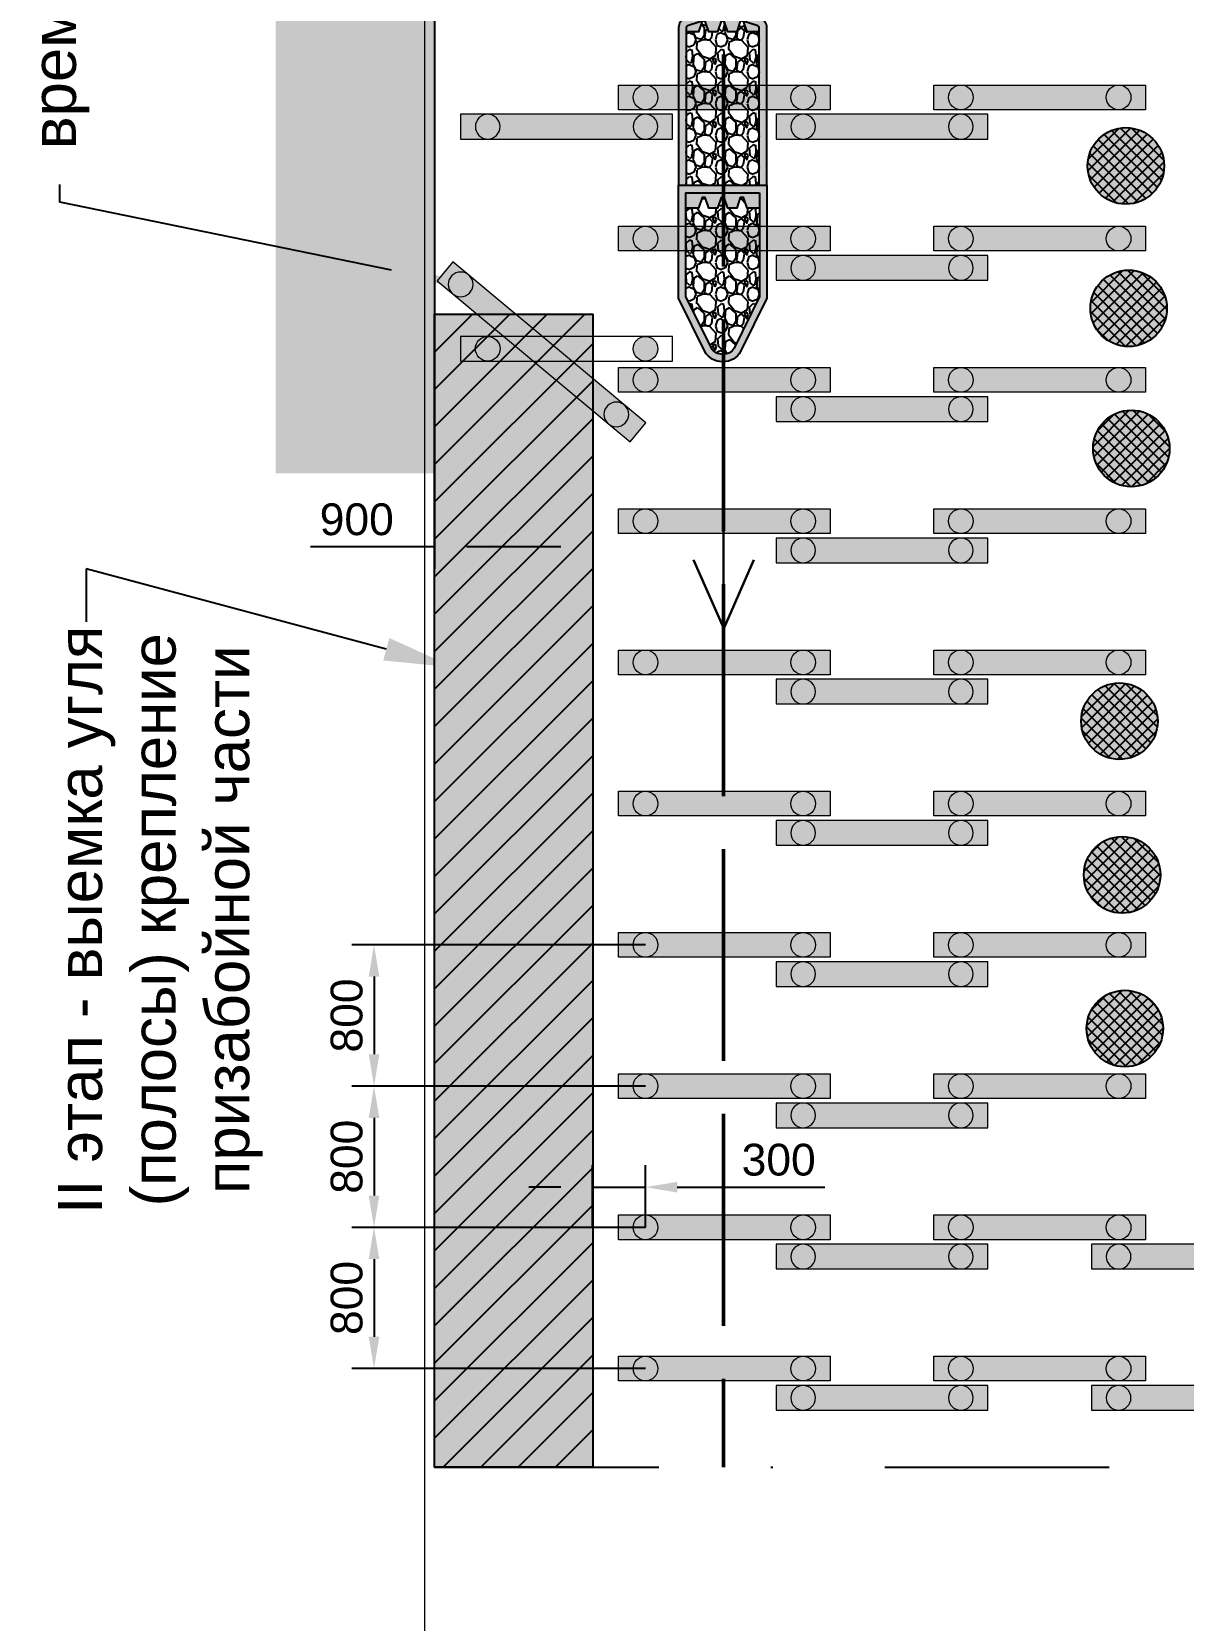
# Model space of a CAD drawing. Header units: inches. Extents: x 523 to 1492, y 69 to 539.
# Drawn here: x 1172.3 to 1237.6, y 175.1 to 265.1 of the extents above; entities that cross this region are included whole.
import ezdxf
from ezdxf import colors
from ezdxf.entities.mleader import LeaderData, LeaderLine
from ezdxf.math import Vec2, Vec3

# ---------------------------------------------------------------- set-up
doc = ezdxf.new("R2010")
doc.units = ezdxf.units.IN
doc.header["$MEASUREMENT"] = 0
doc.linetypes.add('ACAD_ISO02W100', pattern=[15, 12, -3])
doc.linetypes.add('DASHDOT', pattern=[25.4, 12.7, -6.35, 0, -6.35])
doc.styles.get("Standard").update_dxf_attribs({"font": 'arial.ttf'})
doc.dimstyles.new('ISO-25', dxfattribs={"dimtxt": 2.5, "dimasz": 2.5, "dimexe": 1.25, "dimexo": 0, "dimtad": 1, "dimdec": 0, "dimtxsty": 'Standard', "dimcen": 2.5, "dimadec": 0, "dimazin": 0, "dimtfac": 1, "dimtdec": 0, "dimtmove": 0, "dimatfit": 3, "dimfxl": 0, "dimarcsym": 0})
pattern_1 = [(228.0128, (129.6, 180), (-1439.99968, -1620.00024), [24.2165, -2397.436]), (184.9697, (113.4, 162), (2160.000189, 179.998435), [41.5562, -4114.0665]), (132.5104, (72, 158.4), (1799.99833, -1980.00156), [29.302, -2900.8858]), (267.2737, (1.8, 113.4), (179.999283, 3600.000053), [37.843, -3746.4404]), (292.8337, (0, 75.6), (-900.001783, 2159.999354), [37.108, -3673.687]), (357.2737, (14.4, 41.4), (-3600.000053, 179.999283), [37.843, -3746.4404]), (37.6942, (52.2, 39.6), (-2340.001322, -1799.998273), [50.0452, -4954.4728]), (72.2553, (91.8, 70.2), (1260.001937, 3959.999322), [47.248, -4677.5378]), (121.4296, (106.2, 115.2), (-1440.001482, 2339.999107), [37.971, -3759.133]), (175.2364, (86.4, 147.6), (1980.00017, -179.998476), [43.3498, -2124.1373]), (222.3974, (43.2, 151.2), (-2160.001323, -1979.998575), [56.0606, -5550.0075]), (138.8141, (180, 111.6), (-1260.00053, 1079.999516), [19.134, -1894.292]), (171.4692, (165.6, 124.2), (2339.999691, -360.001424), [36.4027, -3603.872]), (225, (129.6, 129.6), (-2e-14, -180), [25.456, -229.1026]), (203.1986, (117, 151.2), (899.99995, 360.00024), [13.7084, -1357.1307]), (291.8014, (104.4, 145.8), (-179.99998, 540.00005), [19.3865, -949.943]), (30.9638, (111.6, 127.8), (539.99964, 360.00045), [31.487, -1018.084]), (161.5651, (138.6, 144), (360.0001, -179.9997), [22.7684, -546.4417]), (16.3895, (0, 145.8), (1800.000396, 539.998688), [31.896, -3157.712]), (70.3462, (30.6, 154.8), (-719.999145, -1980.000384), [26.759, -2649.1334]), (293.1986, (138.6, 180), (-360.00024, 899.99995), [27.4167, -1343.4224]), (343.6105, (149.4, 154.8), (-1800.000396, 539.998688), [31.896, -3157.712]), (339.444, (0, 34.2), (-900.00033, 359.99928), [30.7584, -1507.1623]), (294.7751, (28.8, 23.4), (-899.998594, 1980.000616), [25.772, -2551.4357]), (66.8014, (140.4, 0), (360.00024, 899.99995), [27.4167, -1343.4224]), (17.354, (151.2, 25.2), (-2340.000363, -719.99901), [30.1736, -2987.1763]), (69.444, (52.2, 0), (-359.99928, -900.00033), [15.379, -1522.5415]), (101.3099, (129.6, 0), (-179.99957, 720.00014), [9.178, -908.645]), (165.9638, (127.8, 9), (540.0001, -179.99965), [37.108, -705.051]), (186.009, (91.8, 18), (1799.999955, 179.999877), [34.389, -3404.506]), (303.6901, (111.6, 111.6), (-180.00024, 359.9999), [25.96, -623.039]), (353.1572, (126, 90), (3059.999886, -360.00144), [45.323, -4486.9613]), (60.9454, (171, 84.6), (-720.000005, -1260.00007), [18.532, -1834.6813]), (90, (180, 100.8), (-180, 180), [10.8, -169.2]), (120.2564, (88.2, 23.4), (719.99908, -1260.000442), [25.0063, -2475.6336]), (48.0128, (75.6, 45), (1439.99968, 1620.00024), [48.433, -2373.2194]), (0, (108, 81), (180, 180), [46.8, -133.2]), (325.3048, (154.8, 81), (-1799.998967, 1260.00155), [28.4605, -2817.5893]), (254.0546, (178.2, 64.8), (-179.99998, -720.00002), [26.2084, -1284.2114]), (207.646, (171, 39.6), (-3419.999245, -1800.001388), [42.6717, -4224.5053]), (175.4261, (133.2, 19.8), (-2340.0001, 179.999064), [45.1438, -4469.2333])]

# ---------------------------------------------------------------- blocks, each defined once
blk = doc.blocks.new('S - 140')
at = {"linetype": 'ByBlock', "lineweight": 15}
h = blk.add_hatch(color=7, dxfattribs=at)
edge = h.paths.add_edge_path()
edge.add_arc((1417, -1396.7), 70, 0, 360)
at = {"color": 7, "linetype": 'ByBlock', "lineweight": 15}
blk.add_circle((1417, -1396.7), 70, dxfattribs=at)
blk = doc.blocks.new('2 стойки под брус')
at = {"linetype": 'ByBlock', "lineweight": 15}
blk.add_hatch(color=254, dxfattribs=at).paths.add_polyline_path([(1908.082, -1350.965), (1908.082, -1349.565), (1920.082, -1349.565), (1920.082, -1350.965)])
at = {"color": 7, "linetype": 'ByBlock', "lineweight": 15}
blk.add_lwpolyline([(1908.082, -1350.965), (1908.082, -1349.565), (1920.082, -1349.565), (1920.082, -1350.965), (1908.082, -1350.965)], dxfattribs=at)
at = {"color": 7, "linetype": 'ByBlock', "lineweight": 15, "xscale": 0.009999999999990905, "yscale": 0.009999999999990905, "zscale": 0.009999999999990905}
for p in [(1895.447, -1336.298), (1904.379, -1336.298)]:
    blk.add_blockref('S - 140', p, dxfattribs=at)
blk = doc.blocks.new('*D155')
at = {"color": 0, "linetype": 'ByBlock', "lineweight": -2}
for p, q in [((1207.103, 213.357), (1190.482, 213.357)), ((1191.732, 211.557), (1191.732, 207.157)), ((1207.103, 205.357), (1190.482, 205.357))]:
    blk.add_line(p, q, dxfattribs=at)
at = {"color": 0, "linetype": 'ByBlock'}
for points in [[(1191.432, 211.557), (1192.032, 211.557), (1191.732, 213.357)], [(1191.432, 207.157), (1192.032, 207.157), (1191.732, 205.357)]]:
    blk.add_solid(points, dxfattribs=at)
at = {"layer": 'Defpoints', "color": 0, "linetype": 'ByBlock'}
for p in [(1207.103, 213.357), (1191.732, 205.357), (1207.103, 205.357)]:
    blk.add_point(p, dxfattribs=at)
at = {"color": 0, "linetype": 'ByBlock', "lineweight": 15, "insert": (1190.188, 209.357), "char_height": 1.8, "attachment_point": 5, "rotation": 90}
blk.add_mtext('800', dxfattribs=at)
blk = doc.blocks.new('*D156')
at = {"color": 0, "linetype": 'ByBlock', "lineweight": -2}
for p, q in [((1207.103, 205.357), (1190.482, 205.357)), ((1191.732, 203.557), (1191.732, 199.157)), ((1207.103, 197.357), (1190.482, 197.357))]:
    blk.add_line(p, q, dxfattribs=at)
at = {"color": 0, "linetype": 'ByBlock'}
for points in [[(1191.432, 203.557), (1192.032, 203.557), (1191.732, 205.357)], [(1191.432, 199.157), (1192.032, 199.157), (1191.732, 197.357)]]:
    blk.add_solid(points, dxfattribs=at)
at = {"layer": 'Defpoints', "color": 0, "linetype": 'ByBlock'}
for p in [(1207.103, 205.357), (1191.732, 197.357), (1207.103, 197.357)]:
    blk.add_point(p, dxfattribs=at)
at = {"color": 0, "linetype": 'ByBlock', "lineweight": 15, "insert": (1190.188, 201.357), "char_height": 1.8, "attachment_point": 5, "rotation": 90}
blk.add_mtext('800', dxfattribs=at)
blk = doc.blocks.new('*D157')
at = {"color": 0, "linetype": 'ByBlock', "lineweight": -2}
for p, q in [((1207.103, 197.357), (1190.482, 197.357)), ((1191.732, 195.557), (1191.732, 191.157)), ((1207.103, 189.357), (1190.482, 189.357))]:
    blk.add_line(p, q, dxfattribs=at)
at = {"color": 0, "linetype": 'ByBlock'}
for points in [[(1191.432, 195.557), (1192.032, 195.557), (1191.732, 197.357)], [(1191.432, 191.157), (1192.032, 191.157), (1191.732, 189.357)]]:
    blk.add_solid(points, dxfattribs=at)
at = {"layer": 'Defpoints', "color": 0, "linetype": 'ByBlock'}
for p in [(1207.103, 197.357), (1191.732, 189.357), (1207.103, 189.357)]:
    blk.add_point(p, dxfattribs=at)
at = {"color": 0, "linetype": 'ByBlock', "lineweight": 15, "insert": (1190.188, 193.357), "char_height": 1.8, "attachment_point": 5, "rotation": 90}
blk.add_mtext('800', dxfattribs=at)
blk = doc.blocks.new('*D158')
at = {"color": 0, "linetype": 'ByBlock', "lineweight": -2}
for p, q in [((1204.103, 197.357), (1204.103, 200.883)), ((1207.103, 197.357), (1207.103, 200.883)), ((1202.303, 199.633), (1200.503, 199.633)), ((1204.103, 199.633), (1207.103, 199.633)), ((1208.903, 199.633), (1217.26, 199.633))]:
    blk.add_line(p, q, dxfattribs=at)
at = {"color": 0, "linetype": 'ByBlock'}
for points in [[(1202.303, 199.933), (1202.303, 199.333), (1204.103, 199.633)], [(1208.903, 199.933), (1208.903, 199.333), (1207.103, 199.633)]]:
    blk.add_solid(points, dxfattribs=at)
at = {"layer": 'Defpoints', "color": 0, "linetype": 'ByBlock'}
for p in [(1204.103, 199.633), (1204.103, 197.357), (1207.103, 197.357)]:
    blk.add_point(p, dxfattribs=at)
at = {"color": 0, "linetype": 'ByBlock', "lineweight": 15, "insert": (1214.65, 201.178), "char_height": 1.8, "attachment_point": 5}
blk.add_mtext('300', dxfattribs=at)
blk = doc.blocks.new('*D223')
at = {"color": 0, "linetype": 'ByBlock', "lineweight": -2}
for p, q in [((1195.164, 249.07), (1195.164, 234.656)), ((1204.116, 249.07), (1204.116, 234.656)), ((1195.164, 235.906), (1188.143, 235.906)), ((1202.316, 235.906), (1196.964, 235.906))]:
    blk.add_line(p, q, dxfattribs=at)
at = {"color": 0, "linetype": 'ByBlock'}
for points in [[(1196.964, 236.206), (1196.964, 235.606), (1195.164, 235.906)], [(1202.316, 236.206), (1202.316, 235.606), (1204.116, 235.906)]]:
    blk.add_solid(points, dxfattribs=at)
at = {"layer": 'Defpoints', "color": 0, "linetype": 'ByBlock'}
for p in [(1195.164, 249.07), (1204.116, 249.07), (1204.116, 235.906)]:
    blk.add_point(p, dxfattribs=at)
at = {"color": 0, "linetype": 'ByBlock', "lineweight": 15, "insert": (1190.754, 237.45), "char_height": 1.8, "attachment_point": 5}
blk.add_mtext('900', dxfattribs=at)
blk = doc.blocks.new('Скрепер 2')
h = blk.add_hatch(color=253)
edge = h.paths.add_edge_path(flags=17)
edge.add_line((1017.2, -3729.9), (123.9, -3729.9))
edge.add_arc((123.9, -3740.8), 10.9, 90, 162.05825)
edge.add_line((113.5, -3737.5), (72.1, -3865.4))
edge.add_arc((290.5, -3936.2), 229.6, 162.05825, 197.94175)
edge.add_line((72.1, -4006.9), (113.5, -4134.9))
edge.add_arc((123.9, -4131.5), 10.9, 197.94175, 270)
edge.add_line((123.9, -4142.4), (1017.2, -4142.4))
edge.add_line((1017.2, -4142.4), (1017.2, -3729.9))
edge = h.paths.add_edge_path()
edge.add_line((1017.2, -3686.2), (123.9, -3686.2))
edge.add_arc((123.9, -3740.8), 54.7, 90, 162.05825)
edge.add_line((71.9, -3724), (30.4, -3852))
edge.add_arc((290.5, -3936.2), 273.3, 162.05825, 197.94175)
edge.add_line((30.4, -4020.4), (71.9, -4148.3))
edge.add_arc((123.9, -4131.5), 54.7, 197.94175, 270)
edge.add_line((123.9, -4186.2), (1017.2, -4186.2))
edge.add_line((1017.2, -4186.2), (1017.2, -3686.2))
h = blk.add_hatch(color=253)
h.paths.add_polyline_path([(1656.3, -3686.2), (1017.2, -3686.2), (1017.2, -4186.2), (1656.3, -4186.2), (1959.2, -4037.7, 0.269525), (2017.2, -3937.9), (2017.2, -3934.4, 0.269525), (1959.2, -3834.6)])
h.paths.add_polyline_path([(1646.6, -3728.2), (1939.4, -3871.7, -0.265281), (1975.2, -3934.4), (1975.2, -3937.9, -0.265281), (1939.4, -4000.6), (1646.6, -4144.2), (1059.2, -4144.2), (1059.2, -3728.2)], flags=16)
for points in [[(88.5, -3836.5), (88.5, -3818.9), (148.7, -3798.3), (148.7, -3729.9), (123.9, -3729.9, 0.325201), (113.5, -3737.5), (72.1, -3865.4, 0.157863), (72.1, -4006.9), (113.5, -4134.9, 0.325201), (123.9, -4142.4), (148.7, -4142.4), (148.7, -4074), (88.5, -4053.4), (88.5, -4035.8), (148.7, -4015.2), (148.7, -3965.6), (88.5, -3945), (88.5, -3927.3), (148.7, -3906.8), (148.7, -3857.1)], [(1059.2, -4144.2), (1146.9, -4144.2), (1146.9, -4074), (1086.7, -4053.4), (1086.7, -4035.8), (1146.9, -4015.2), (1146.9, -3965.6), (1086.7, -3945), (1086.7, -3927.3), (1146.9, -3906.8), (1146.9, -3857.1), (1086.7, -3836.5), (1086.7, -3818.9), (1146.9, -3798.3), (1146.9, -3728.2), (1059.2, -3728.2)]]:
    blk.add_hatch(color=253).paths.add_polyline_path(points)
h = blk.add_hatch()
h.set_pattern_fill('GRAVEL', color=256, scale=180, style=0)
h.set_pattern_definition(pattern_1)
h.paths.add_polyline_path([(1017.2, -4142.4), (1017.2, -3729.9), (148.7, -3729.9), (148.7, -3798.3), (88.5, -3818.9), (88.5, -3836.5), (148.7, -3857.1), (148.7, -3906.8), (88.5, -3927.3), (88.5, -3945), (148.7, -3965.6), (148.7, -4015.2), (88.5, -4035.8), (88.5, -4053.4), (148.7, -4074), (148.7, -4142.4)])
h = blk.add_hatch()
h.set_pattern_fill('GRAVEL', color=256, scale=180, style=0)
h.set_pattern_definition(pattern_1)
h.paths.add_polyline_path([(1646.6, -4144.2), (1939.4, -4000.6, 0.265281), (1975.2, -3937.9), (1975.2, -3934.4, 0.265281), (1939.4, -3871.7), (1646.6, -3728.2), (1146.9, -3728.2), (1146.9, -3798.3), (1086.7, -3818.9), (1086.7, -3836.5), (1146.9, -3857.1), (1146.9, -3906.8), (1086.7, -3927.3), (1086.7, -3945), (1146.9, -3965.6), (1146.9, -4015.2), (1086.7, -4035.8), (1086.7, -4053.4), (1146.9, -4074), (1146.9, -4144.2)])
for points in [[(1017.2, -3686.2), (123.9, -3686.2, 0.325201), (71.9, -3724), (30.4, -3852, 0.157863), (30.4, -4020.4), (71.9, -4148.3, 0.325201), (123.9, -4186.2), (1017.2, -4186.2), (1017.2, -3686.2)], [(1017.2, -3686.2), (1656.3, -3686.2), (1959.2, -3834.6, -0.269525), (2017.2, -3934.4), (2017.2, -3937.9, -0.269525), (1959.2, -4037.7), (1656.3, -4186.2), (1017.2, -4186.2), (1017.2, -3686.2)]]:
    blk.add_lwpolyline(points, format="xyb")
for points in [[(1017.2, -3729.9), (123.9, -3729.9, 0.325201), (113.5, -3737.5), (72.1, -3865.4, 0.157863), (72.1, -4006.9), (113.5, -4134.9, 0.325201), (123.9, -4142.4), (1017.2, -4142.4)], [(1059.2, -3728.2), (1646.6, -3728.2), (1939.4, -3871.7, -0.265281), (1975.2, -3934.4), (1975.2, -3937.9, -0.265281), (1939.4, -4000.6), (1646.6, -4144.2), (1059.2, -4144.2)]]:
    blk.add_lwpolyline(points, format="xyb", close=True)
for points in [[(148.7, -3727.8), (148.7, -3798.3), (88.5, -3818.9), (88.5, -3836.5), (148.7, -3857.1), (148.7, -3906.8), (88.5, -3927.3), (88.5, -3945), (148.7, -3965.6), (148.7, -4015.2), (88.5, -4035.8), (88.5, -4053.4), (148.7, -4074), (148.7, -4144.6)], [(1146.9, -3727.8), (1146.9, -3798.3), (1086.7, -3818.9), (1086.7, -3836.5), (1146.9, -3857.1), (1146.9, -3906.8), (1086.7, -3927.3), (1086.7, -3945), (1146.9, -3965.6), (1146.9, -4015.2), (1086.7, -4035.8), (1086.7, -4053.4), (1146.9, -4074), (1146.9, -4144.6)]]:
    blk.add_lwpolyline(points)
blk = doc.blocks.new('ОКУ')
h = blk.add_hatch(color=254)
edge = h.paths.add_edge_path()
edge.add_arc((246.5, -1391.8), 216.7, 0, 360)
h = blk.add_hatch()
h.set_pattern_fill('ANSI37', color=256, scale=360, style=0)
edge = h.paths.add_edge_path()
edge.add_arc((246.5, -1391.8), 216.7, 0, 360)
blk.add_circle((246.5, -1391.8), 216.7)

msp = doc.modelspace()

# ---------------------------------------------------------------- hatches: boundary and pattern name
at = {"linetype": 'ByBlock', "lineweight": 15}
msp.add_hatch(color=254, dxfattribs=at).paths.add_polyline_path([(1196.204, 252.041), (1195.307, 250.966), (1206.23, 241.853), (1207.127, 242.928)])
h = msp.add_hatch()
h.set_pattern_fill('ANSI31', color=1, scale=12, style=0)
h.paths.add_polyline_path([(1195.164, 249.07), (1204.116, 249.07), (1204.116, 183.783), (1195.164, 183.783)])

# ---------------------------------------------------------------- linework, layer by layer
at = {"color": 252, "linetype": 'ByBlock', "lineweight": 15}
msp.add_line((1194.606, 69.4), (1194.606, 538.961), dxfattribs=at)
at = {"color": 7, "linetype": 'DASHDOT'}
msp.add_line((1195.164, 183.783), (1277.144, 183.783), dxfattribs=at)
at = {"color": 253, "linetype": 'ByBlock', "lineweight": 15, "const_width": 9}
msp.add_lwpolyline([(1199.616, 323.781), (1199.616, 308.505), (1181.732, 307.077), (1181.732, 278.417), (1190.664, 278.417), (1190.664, 244.57), (1199.616, 244.57), (1199.616, 183.783)], dxfattribs=at)
msp.add_lwpolyline([(1204.116, 323.781), (1204.116, 304.35), (1186.232, 302.922), (1186.232, 282.917), (1195.164, 282.917), (1195.164, 249.07), (1204.116, 249.07), (1204.116, 183.783)])
at = {"linetype": 'ACAD_ISO02W100', "lineweight": 50}
msp.add_lwpolyline([(1211.519, 323.781), (1211.519, 183.783)], dxfattribs=at)
at = {"color": 7, "linetype": 'ByBlock', "lineweight": 15}
msp.add_lwpolyline([(1196.204, 252.041), (1195.307, 250.966), (1206.23, 241.853), (1207.127, 242.928), (1196.204, 252.041)], dxfattribs=at)
at = {"color": 1}
msp.add_lwpolyline([(1195.164, 249.07), (1204.116, 249.07), (1204.116, 183.783), (1195.164, 183.783)], close=True, dxfattribs=at)
at = {"color": 7, "linetype": 'ACAD_ISO02W100', "lineweight": 15}
for points in [[(1204.116, 247.82), (1196.637, 247.82), (1196.637, 246.42), (1204.116, 246.42)], [(1204.116, 246.42), (1208.637, 246.42), (1208.637, 247.82), (1204.116, 247.82)]]:
    msp.add_lwpolyline(points, dxfattribs=at)
at = {"color": 92, "lineweight": 30}
for points in [[(1211.534, 246.38), (1211.519, 231.318)], [(1209.825, 235.166), (1211.534, 231.283), (1213.242, 235.166)]]:
    msp.add_lwpolyline(points, dxfattribs=at)

# ---------------------------------------------------------------- block references
at = {"xscale": 0.009999999999990905, "yscale": 0.009999999999990905, "zscale": 0.009999999999990905, "rotation": 270}
msp.add_blockref('Скрепер 2', (1250.842, 266.551), dxfattribs=at)
at = {"color": 7, "linetype": 'ByBlock', "lineweight": 15}
for p in [(-702.513, 1611.622), (-684.65, 1611.622), (-702.513, 1603.622), (-684.65, 1603.622), (-702.513, 1595.622), (-684.65, 1595.622), (-702.513, 1587.622), (-684.65, 1587.622), (-702.513, 1579.622), (-684.65, 1579.622), (-702.513, 1571.622), (-684.65, 1571.622), (-702.513, 1563.622), (-684.65, 1563.622), (-702.513, 1555.622), (-684.65, 1555.622), (-702.513, 1547.622), (-684.65, 1547.622), (-702.513, 1539.622), (-684.65, 1539.622)]:
    msp.add_blockref('2 стойки под брус', p, dxfattribs=at)
at = {"color": 7, "linetype": 'ByBlock', "lineweight": 15, "xscale": -1, "rotation": 180}
for p in [(-711.445, -1090.566), (-693.582, -1090.566), (-693.582, -1098.566), (-693.582, -1106.566), (-693.582, -1114.566), (-693.582, -1122.566), (-693.582, -1130.566), (-693.582, -1138.566), (-693.582, -1146.566), (-693.582, -1154.566), (-675.718, -1154.566), (-693.582, -1162.566), (-675.718, -1162.566)]:
    msp.add_blockref('2 стойки под брус', p, dxfattribs=at)
at = {"xscale": 0.009999999999990905, "yscale": 0.009999999999990905, "zscale": 0.009999999999990905}
for p in [(1231.849, 271.395), (1232.002, 263.326), (1232.156, 255.39), (1231.481, 239.945), (1231.634, 231.239), (1231.787, 222.533)]:
    msp.add_blockref('ОКУ', p, dxfattribs=at)
at = {"color": 7, "linetype": 'ByBlock', "lineweight": 15, "xscale": -0.0100000000005133, "yscale": 0.01000000000021828, "zscale": 0.01, "rotation": 140.1638804646622}
for p in [(1176.81, 249.119), (1185.628, 241.753)]:
    msp.add_blockref('S - 140', p, dxfattribs=at)
at = {"color": 7, "linetype": 'ByBlock', "lineweight": 15, "xscale": 0.009999999999990905, "yscale": 0.009999999999990905, "zscale": 0.009999999999990905}
for p in [(1184.002, 261.087), (1192.934, 261.087)]:
    msp.add_blockref('S - 140', p, dxfattribs=at)

# ---------------------------------------------------------------- dimensions: what is measured, and where the dimension line sits
at = {"color": 7, "linetype": 'ByBlock', "lineweight": 15}
for base, p1, p2, text, picture, middle in [((1204.116, 235.906), (1195.164, 249.07), (1204.116, 249.07), '900', '*D223', (1190.754, 235.906)), ((1204.103, 199.633), (1207.103, 197.357), (1204.103, 197.357), '300', '*D158', (1214.65, 199.633))]:
    dim = msp.add_linear_dim(base=base, p1=p1, p2=p2, text=text, dimstyle='ISO-25', override={"dimtxt": 1.8, "dimasz": 1.8, "dimlfac": 100, "dimrnd": 0.05, "dimfxl": 1.25}, dxfattribs=at)
    dim.commit()
    dim.dimension.update_dxf_attribs({"geometry": picture, "text_midpoint": middle, "dimtype": 160})
for base, p1, p2, picture, middle in [((1191.732, 205.357), (1207.103, 213.357), (1207.103, 205.357), '*D155', (1190.188, 209.357)), ((1191.732, 197.357), (1207.103, 205.357), (1207.103, 197.357), '*D156', (1190.188, 201.357)), ((1191.732, 189.357), (1207.103, 197.357), (1207.103, 189.357), '*D157', (1190.188, 193.357))]:
    dim = msp.add_linear_dim(base=base, p1=p1, p2=p2, angle=90, text='800', dimstyle='ISO-25', override={"dimtxt": 1.8, "dimasz": 1.8, "dimlfac": 100, "dimrnd": 0.05, "dimfxl": 1.25}, dxfattribs=at)
    dim.commit()
    dim.dimension.update_dxf_attribs({"geometry": picture, "text_midpoint": middle})

# ---------------------------------------------------------------- leaders
ml = msp.add_multileader_mtext('Standard', dxfattribs=at)
ml.set_content('временная крепь', color=7)
ml.set_leader_properties()
ml.build(insert=Vec2(0, 0))
ml.multileader.update_dxf_attribs({"dogleg_length": 1})
ctx = ml.context
ctx.base_point, ctx.char_height, ctx.plane_origin, ctx.plane_x_axis, ctx.plane_y_axis = Vec3(1173.947, 256.425), 2.5, Vec3(1191.393, 324.71), Vec3(0, 1), Vec3(-1, 0)
notes = []
notes.append((ctx, [(1, (1, 1, 0), (1173.947, 255.425), (0, 1), 1, [(0, [(1196.637, 250.767)], 0, [])])]))
ctx.mtext.insert, ctx.mtext.text_direction, ctx.mtext.rotation, ctx.mtext.flow_direction = Vec3(1172.35, 258.425), Vec3(0, 1), 1.570796, 5
at = {"color": 1, "linetype": 'ByBlock', "lineweight": 15}
ml = msp.add_multileader_mtext('Standard', dxfattribs=at)
ml.set_content('II этап - выемка угля \\P(полосы) крепление \\Pпризабойной части', color=1)
ml.set_leader_properties()
ml.build(insert=Vec2(0, 0))
ml.multileader.update_dxf_attribs({"dogleg_length": 3})
ctx = ml.context
ctx.base_point, ctx.char_height, ctx.landing_gap_size, ctx.plane_origin, ctx.plane_x_axis, ctx.plane_y_axis = Vec3(1175.427, 197.895), 2.5, 0.5, Vec3(1178.21, 275.984), Vec3(0, 1), Vec3(-1, 0)
ctx.text_align_type = 1
notes.append((ctx, [(0, (1, 1, 0), (1175.427, 234.662), (0, -1), 3, [(0, [(1196.288, 229.064)], 0, [])])]))
ctx.mtext.insert, ctx.mtext.text_direction, ctx.mtext.rotation, ctx.mtext.alignment, ctx.mtext.flow_direction = Vec3(1173.83, 214.779), Vec3(0, 1), 1.570796, 2, 5
for ctx, leaders in notes:
    for number, flags, end, landing, length, lines in leaders:
        leader = LeaderData()
        leader.index, (leader.has_last_leader_line, leader.has_dogleg_vector, leader.attachment_direction) = number, flags
        leader.last_leader_point, leader.dogleg_vector, leader.dogleg_length = Vec3(end), Vec3(landing), length
        for number, points, colour, breaks in lines:
            line = LeaderLine()
            line.index, line.vertices, line.color, line.breaks = number, Vec3.list(points), colors.encode_raw_color(colour), breaks
            leader.lines.append(line)
        ctx.leaders.append(leader)

doc.saveas('drawing.dxf')
